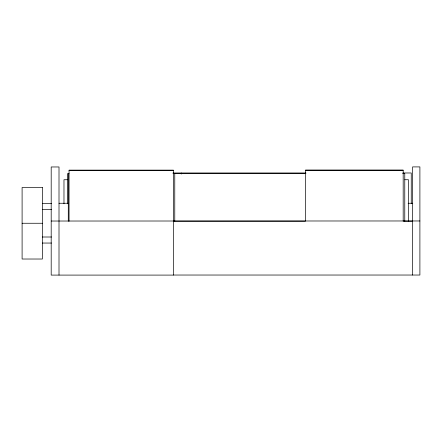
<?xml version="1.0" encoding="UTF-8"?>
<svg xmlns="http://www.w3.org/2000/svg" width="442" height="442" viewBox="0 0 442 442"><rect width="100%" height="100%" fill="white"/><g stroke="black" fill="none" stroke-linecap="round" stroke-linejoin="round"><path stroke-width="0.66" d="M69.051 170.269L173.435 170.269M305.472 170.214L403.181 170.214M173.01 172.977L305.897 172.977M402.993 172.977L411.253 172.977L411.253 203.58M69.04 173.507L67.665 173.507L67.665 203.79M173.021 173.507L305.908 173.507M402.706 173.507L404.773 173.507L404.773 221.188M67.665 179.734L63.974 179.734L63.974 203.79M404.773 179.734L408.458 179.734L408.458 221.188M59.007 203.259L68.283 203.259M408.126 203.259L412.762 203.259M42.366 203.381L51.504 203.381M42.366 209.42L51.504 209.42M51.189 221.028L419.9 220.972M173.435 221.177L305.472 221.177L305.472 170.126L403.181 170.126L403.181 221.177L412.579 221.177M22.1 223.26L42.366 223.26M42.366 237.006L51.504 237.006M42.366 243.05L51.504 243.05M173.435 275.034L419.9 275.034L419.9 166.91L412.579 166.91L412.579 275.034M181.253 172.977L181.253 174.06M174.767 173.507L174.767 221.188M69.051 221.232L69.051 170.187L173.435 170.187L173.435 275.09L51.189 275.09L51.189 166.965L59.007 166.965L59.007 275.09M68.283 173.507L68.283 221.188M42.366 187.491L22.1 187.491L22.1 259.023L42.366 259.023L42.366 187.491"/></g></svg>
